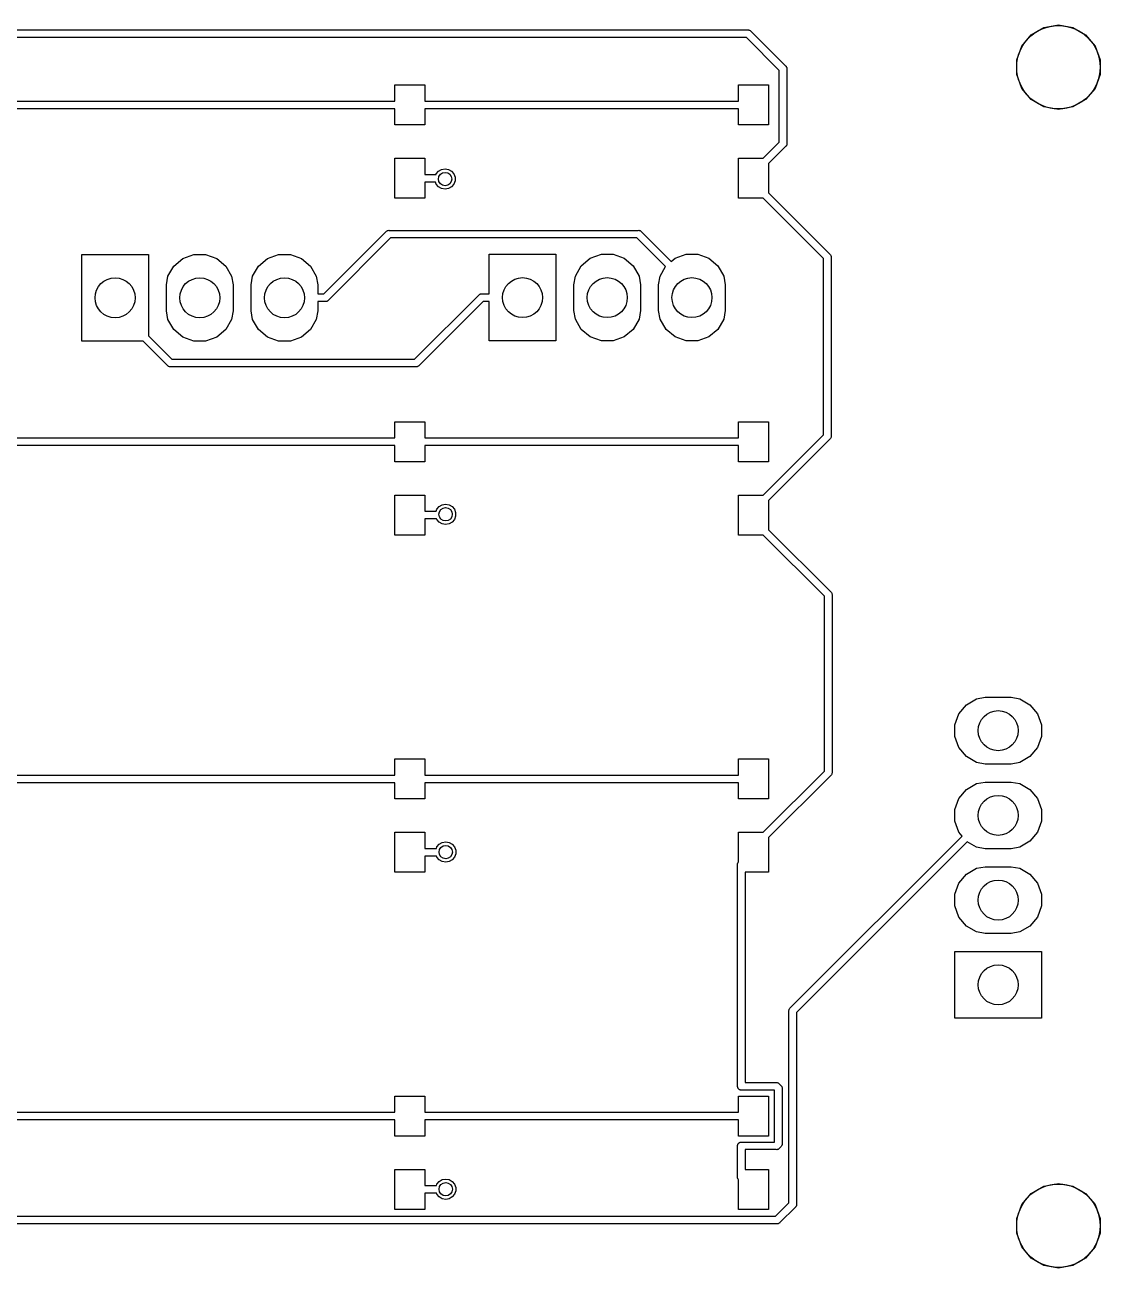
# Model space of a CAD drawing. Extents: x 107.9 to 187.2, y -108.6 to -71.3.
# Drawn here: x 155 to 187.25, y -108.61 to -71.33 of the extents above; entities that cross this region are included whole.
import ezdxf

# ---------------------------------------------------------------- set-up
doc = ezdxf.new("R2010")
doc.units = 0
doc.header["$MEASUREMENT"] = 0
doc.layers.add('BLACK', color=7, linetype='CONTINUOUS')

msp = doc.modelspace()

# ---------------------------------------------------------------- linework, layer by layer
at = {"layer": 'BLACK', "linetype": 'CONTINUOUS'}
for p, q in [((126.969, -71.4834), (176.682, -71.4834)), ((176.682, -71.4834), (176.697, -71.482)), ((176.697, -71.482), (176.712, -71.486)), ((176.712, -71.486), (176.727, -71.4886)), ((176.727, -71.4886), (176.731, -71.4912)), ((176.731, -71.4912), (176.736, -71.4925)), ((176.736, -71.4925), (176.749, -71.5012)), ((176.749, -71.5012), (176.762, -71.5088)), ((176.762, -71.5088), (176.772, -71.5204)), ((176.772, -71.5204), (177.815, -72.5641)), ((185.179, -71.6281), (185.56, -71.4077)), ((185.56, -71.4077), (185.995, -71.3311)), ((185.995, -71.3311), (186.429, -71.4077)), ((186.429, -71.4077), (186.81, -71.6281)), ((176.64, -71.712), (127.012, -71.712)), ((177.624, -72.6958), (176.64, -71.712)), ((184.895, -71.9658), (185.179, -71.6281)), ((186.81, -71.6281), (187.094, -71.9658)), ((184.745, -72.38), (184.895, -71.9658)), ((187.094, -71.9658), (187.245, -72.38)), ((177.815, -72.5641), (177.827, -72.5738)), ((177.827, -72.5738), (177.834, -72.587)), ((177.834, -72.587), (177.843, -72.5994)), ((177.843, -72.5994), (177.844, -72.6043)), ((177.844, -72.6043), (177.847, -72.6087)), ((177.847, -72.6087), (177.85, -72.6237)), ((177.85, -72.6237), (177.854, -72.6383)), ((177.854, -72.6383), (177.852, -72.6534)), ((177.852, -72.6534), (177.852, -74.8921)), ((184.745, -72.8208), (184.745, -72.38)), ((187.245, -72.38), (187.245, -72.8208)), ((177.624, -74.8497), (177.624, -72.6958)), ((184.895, -73.235), (184.745, -72.8208)), ((187.245, -72.8208), (187.094, -73.235)), ((166.095, -73.6161), (166.095, -73.1304)), ((166.095, -73.1304), (166.995, -73.1304)), ((166.995, -73.1304), (166.995, -73.6161)), ((176.405, -73.6161), (176.405, -73.1304)), ((176.405, -73.1304), (177.305, -73.1304)), ((177.305, -73.1304), (177.305, -74.3304)), ((185.179, -73.5727), (184.895, -73.235)), ((187.094, -73.235), (186.81, -73.5727)), ((153.205, -73.6161), (166.095, -73.6161)), ((166.995, -73.6161), (176.405, -73.6161)), ((185.56, -73.7931), (185.179, -73.5727)), ((185.995, -73.8697), (185.56, -73.7931)), ((186.429, -73.7931), (185.995, -73.8697)), ((186.81, -73.5727), (186.429, -73.7931)), ((166.095, -73.8447), (153.205, -73.8447)), ((166.095, -74.3304), (166.095, -73.8447)), ((176.405, -73.8447), (166.995, -73.8447)), ((166.995, -73.8447), (166.995, -74.3304)), ((176.405, -74.3304), (176.405, -73.8447)), ((166.995, -74.3304), (166.095, -74.3304)), ((177.305, -74.3304), (176.405, -74.3304)), ((177.143, -75.3304), (177.624, -74.8497)), ((177.85, -74.9218), (177.847, -74.9367)), ((177.854, -74.9072), (177.85, -74.9218)), ((177.852, -74.8921), (177.854, -74.9072)), ((177.815, -74.9814), (177.305, -75.492)), ((177.827, -74.9717), (177.815, -74.9814)), ((177.834, -74.9585), (177.827, -74.9717)), ((177.843, -74.9461), (177.834, -74.9585)), ((177.844, -74.9412), (177.843, -74.9461)), ((177.847, -74.9367), (177.844, -74.9412)), ((166.095, -76.5304), (166.095, -75.3304)), ((166.095, -75.3304), (166.995, -75.3304)), ((166.995, -75.3304), (166.995, -75.8161)), ((167.409, -75.7203), (167.5, -75.6674)), ((167.5, -75.6674), (167.604, -75.649)), ((167.604, -75.649), (167.709, -75.6674)), ((167.709, -75.6674), (167.8, -75.7203)), ((176.405, -76.5304), (176.405, -75.3304)), ((176.405, -75.3304), (177.143, -75.3304)), ((177.305, -75.492), (177.305, -76.3688)), ((166.995, -75.8161), (167.335, -75.8161)), ((167.318, -76.0447), (166.995, -76.0447)), ((166.995, -76.0447), (166.995, -76.5304)), ((167.341, -76.1059), (167.318, -76.0447)), ((167.335, -75.8161), (167.341, -75.8013)), ((167.341, -75.8013), (167.409, -75.7203)), ((167.8, -75.7203), (167.868, -75.8013)), ((167.868, -75.8013), (167.904, -75.9007)), ((167.904, -76.0065), (167.868, -76.1059)), ((167.904, -75.9007), (167.904, -76.0065)), ((167.409, -76.187), (167.341, -76.1059)), ((167.5, -76.2399), (167.409, -76.187)), ((167.604, -76.2582), (167.5, -76.2399)), ((167.709, -76.2399), (167.604, -76.2582)), ((167.8, -76.187), (167.709, -76.2399)), ((167.868, -76.1059), (167.8, -76.187)), ((177.305, -76.3688), (179.143, -78.207)), ((166.995, -76.5304), (166.095, -76.5304)), ((177.143, -76.5304), (176.405, -76.5304)), ((178.951, -78.3387), (177.143, -76.5304)), ((163.97, -79.4004), (165.84, -77.5298)), ((165.84, -77.5298), (165.85, -77.5182)), ((165.85, -77.5182), (165.863, -77.5106)), ((165.863, -77.5106), (165.876, -77.5019)), ((165.876, -77.5019), (165.881, -77.5006)), ((165.881, -77.5006), (165.885, -77.498)), ((165.885, -77.498), (165.9, -77.4954)), ((165.9, -77.4954), (165.915, -77.4914)), ((165.915, -77.4914), (165.93, -77.4928)), ((165.93, -77.4928), (173.398, -77.4928)), ((173.398, -77.4928), (173.414, -77.4914)), ((173.414, -77.4914), (173.428, -77.4954)), ((173.428, -77.4954), (173.443, -77.498)), ((173.443, -77.498), (173.448, -77.5006)), ((173.448, -77.5006), (173.452, -77.5019)), ((173.452, -77.5019), (173.465, -77.5106)), ((173.465, -77.5106), (173.478, -77.5182)), ((173.478, -77.5182), (173.488, -77.5298)), ((173.488, -77.5298), (174.384, -78.4261)), ((165.972, -77.7214), (164.102, -79.592)), ((173.356, -77.7214), (165.972, -77.7214)), ((174.215, -78.58), (173.356, -77.7214)), ((156.709, -80.8147), (156.709, -78.2147)), ((156.709, -78.2147), (158.709, -78.2147)), ((158.709, -78.2147), (158.709, -80.6531)), ((159.741, -78.3353), (160.072, -78.2147)), ((160.072, -78.2147), (160.425, -78.2147)), ((160.425, -78.2147), (160.756, -78.3353)), ((162.281, -78.3353), (162.612, -78.2147)), ((162.612, -78.2147), (162.965, -78.2147)), ((162.965, -78.2147), (163.296, -78.3353)), ((168.926, -79.3953), (168.926, -78.2096)), ((168.926, -78.2096), (170.926, -78.2096)), ((170.926, -78.2096), (170.926, -80.8096)), ((171.958, -78.3302), (172.29, -78.2096)), ((172.29, -78.2096), (172.642, -78.2096)), ((172.642, -78.2096), (172.974, -78.3302)), ((174.498, -78.3302), (174.83, -78.2096)), ((174.83, -78.2096), (175.182, -78.2096)), ((175.182, -78.2096), (175.514, -78.3302)), ((179.143, -78.207), (179.155, -78.2168)), ((179.155, -78.2168), (179.162, -78.2299)), ((179.162, -78.2299), (179.171, -78.2423)), ((179.171, -78.2423), (179.172, -78.2473)), ((179.172, -78.2473), (179.175, -78.2517)), ((179.175, -78.2517), (179.177, -78.2666)), ((179.177, -78.2666), (179.181, -78.2813)), ((179.181, -78.2813), (179.18, -78.2964)), ((159.294, -78.8674), (159.471, -78.562)), ((159.471, -78.562), (159.741, -78.3353)), ((160.756, -78.3353), (161.026, -78.562)), ((161.026, -78.562), (161.203, -78.8674)), ((161.834, -78.8674), (162.011, -78.562)), ((162.011, -78.562), (162.281, -78.3353)), ((163.296, -78.3353), (163.566, -78.562)), ((163.566, -78.562), (163.743, -78.8674)), ((171.512, -78.8623), (171.688, -78.5569)), ((171.688, -78.5569), (171.958, -78.3302)), ((172.974, -78.3302), (173.244, -78.5569)), ((173.244, -78.5569), (173.42, -78.8623)), ((174.052, -78.8623), (174.215, -78.58)), ((174.384, -78.4261), (174.498, -78.3302)), ((175.514, -78.3302), (175.784, -78.5569)), ((175.784, -78.5569), (175.96, -78.8623)), ((178.951, -83.6221), (178.951, -78.3387)), ((179.18, -78.2964), (179.18, -83.6644)), ((159.249, -79.1272), (159.294, -78.8674)), ((161.203, -78.8674), (161.249, -79.1272)), ((161.789, -79.1272), (161.834, -78.8674)), ((163.743, -78.8674), (163.789, -79.1272)), ((171.466, -79.1221), (171.512, -78.8623)), ((173.42, -78.8623), (173.466, -79.1221)), ((174.006, -79.1221), (174.052, -78.8623)), ((175.96, -78.8623), (176.006, -79.1221)), ((159.249, -79.9022), (159.249, -79.1272)), ((161.249, -79.1272), (161.249, -79.9022)), ((161.789, -79.9022), (161.789, -79.1272)), ((163.789, -79.1272), (163.789, -79.4004)), ((163.789, -79.4004), (163.97, -79.4004)), ((168.648, -79.4044), (168.653, -79.4031)), ((168.653, -79.4031), (168.658, -79.4006)), ((168.658, -79.4006), (168.673, -79.3979)), ((168.673, -79.3979), (168.687, -79.394)), ((168.687, -79.394), (168.702, -79.3953)), ((168.702, -79.3953), (168.926, -79.3953)), ((171.466, -79.8971), (171.466, -79.1221)), ((173.466, -79.1221), (173.466, -79.8971)), ((174.006, -79.8971), (174.006, -79.1221)), ((176.006, -79.1221), (176.006, -79.8971)), ((164.012, -79.629), (163.789, -79.629)), ((163.789, -79.629), (163.789, -79.9022)), ((164.027, -79.6303), (164.012, -79.629)), ((164.042, -79.6264), (164.027, -79.6303)), ((164.057, -79.6238), (164.042, -79.6264)), ((164.061, -79.6212), (164.057, -79.6238)), ((164.066, -79.6199), (164.061, -79.6212)), ((164.079, -79.6112), (164.066, -79.6199)), ((164.092, -79.6036), (164.079, -79.6112)), ((164.102, -79.592), (164.092, -79.6036)), ((166.691, -81.3547), (168.613, -79.4323)), ((168.745, -79.6239), (166.822, -81.5463)), ((168.613, -79.4323), (168.623, -79.4207)), ((168.623, -79.4207), (168.636, -79.4131)), ((168.636, -79.4131), (168.648, -79.4044)), ((168.926, -79.6239), (168.745, -79.6239)), ((168.926, -80.8096), (168.926, -79.6239)), ((159.294, -80.162), (159.249, -79.9022)), ((161.249, -79.9022), (161.203, -80.162)), ((161.834, -80.162), (161.789, -79.9022)), ((163.789, -79.9022), (163.743, -80.162)), ((171.512, -80.1569), (171.466, -79.8971)), ((173.466, -79.8971), (173.42, -80.1569)), ((174.052, -80.1569), (174.006, -79.8971)), ((176.006, -79.8971), (175.96, -80.1569)), ((159.471, -80.4674), (159.294, -80.162)), ((159.741, -80.6941), (159.471, -80.4674)), ((161.026, -80.4674), (160.756, -80.6941)), ((161.203, -80.162), (161.026, -80.4674)), ((162.011, -80.4674), (161.834, -80.162)), ((162.281, -80.6941), (162.011, -80.4674)), ((163.566, -80.4674), (163.296, -80.6941)), ((163.743, -80.162), (163.566, -80.4674)), ((171.688, -80.4623), (171.512, -80.1569)), ((171.958, -80.689), (171.688, -80.4623)), ((173.244, -80.4623), (172.974, -80.689)), ((173.42, -80.1569), (173.244, -80.4623)), ((174.228, -80.4623), (174.052, -80.1569)), ((174.498, -80.689), (174.228, -80.4623)), ((175.784, -80.4623), (175.514, -80.689)), ((175.96, -80.1569), (175.784, -80.4623)), ((158.547, -80.8147), (156.709, -80.8147)), ((159.279, -81.5463), (158.547, -80.8147)), ((158.709, -80.6531), (159.41, -81.3547)), ((160.072, -80.8147), (159.741, -80.6941)), ((160.425, -80.8147), (160.072, -80.8147)), ((160.756, -80.6941), (160.425, -80.8147)), ((162.612, -80.8147), (162.281, -80.6941)), ((162.965, -80.8147), (162.612, -80.8147)), ((163.296, -80.6941), (162.965, -80.8147)), ((170.926, -80.8096), (168.926, -80.8096)), ((172.29, -80.8096), (171.958, -80.689)), ((172.642, -80.8096), (172.29, -80.8096)), ((172.974, -80.689), (172.642, -80.8096)), ((174.83, -80.8096), (174.498, -80.689)), ((175.182, -80.8096), (174.83, -80.8096)), ((175.514, -80.689), (175.182, -80.8096)), ((159.288, -81.5579), (159.279, -81.5463)), ((159.301, -81.5655), (159.288, -81.5579)), ((159.314, -81.5742), (159.301, -81.5655)), ((159.319, -81.5755), (159.314, -81.5742)), ((159.323, -81.578), (159.319, -81.5755)), ((159.338, -81.5807), (159.323, -81.578)), ((159.353, -81.5846), (159.338, -81.5807)), ((159.368, -81.5833), (159.353, -81.5846)), ((166.733, -81.5833), (159.368, -81.5833)), ((159.41, -81.3547), (166.691, -81.3547)), ((166.748, -81.5846), (166.733, -81.5833)), ((166.763, -81.5807), (166.748, -81.5846)), ((166.778, -81.578), (166.763, -81.5807)), ((166.782, -81.5755), (166.778, -81.578)), ((166.787, -81.5742), (166.782, -81.5755)), ((166.8, -81.5655), (166.787, -81.5742)), ((166.813, -81.5579), (166.8, -81.5655)), ((166.822, -81.5463), (166.813, -81.5579)), ((166.095, -83.7161), (166.095, -83.2304)), ((166.095, -83.2304), (166.995, -83.2304)), ((166.995, -83.2304), (166.995, -83.7161)), ((176.405, -83.7161), (176.405, -83.2304)), ((176.405, -83.2304), (177.305, -83.2304)), ((177.305, -83.2304), (177.305, -84.4304)), ((153.205, -83.7161), (166.095, -83.7161)), ((166.995, -83.7161), (176.405, -83.7161)), ((177.143, -85.4304), (178.951, -83.6221)), ((179.143, -83.7538), (177.305, -85.592)), ((179.155, -83.744), (179.143, -83.7538)), ((179.162, -83.7309), (179.155, -83.744)), ((179.171, -83.7185), (179.162, -83.7309)), ((179.172, -83.7135), (179.171, -83.7185)), ((179.175, -83.7091), (179.172, -83.7135)), ((179.177, -83.6942), (179.175, -83.7091)), ((179.181, -83.6795), (179.177, -83.6942)), ((179.18, -83.6644), (179.181, -83.6795)), ((166.095, -83.9447), (153.205, -83.9447)), ((166.095, -84.4304), (166.095, -83.9447)), ((176.405, -83.9447), (166.995, -83.9447)), ((166.995, -83.9447), (166.995, -84.4304)), ((176.405, -84.4304), (176.405, -83.9447)), ((166.995, -84.4304), (166.095, -84.4304)), ((177.305, -84.4304), (176.405, -84.4304)), ((166.095, -86.6304), (166.095, -85.4304)), ((166.095, -85.4304), (166.995, -85.4304)), ((166.995, -85.4304), (166.995, -85.9161)), ((167.424, -85.7736), (167.515, -85.7207)), ((167.515, -85.7207), (167.62, -85.7023)), ((167.62, -85.7023), (167.724, -85.7207)), ((167.724, -85.7207), (167.815, -85.7736)), ((176.405, -86.6304), (176.405, -85.4304)), ((176.405, -85.4304), (177.143, -85.4304)), ((177.305, -85.592), (177.305, -86.4688)), ((166.995, -85.9161), (167.333, -85.9161)), ((167.333, -85.9161), (167.356, -85.8546)), ((167.356, -85.8546), (167.424, -85.7736)), ((167.815, -85.7736), (167.883, -85.8546)), ((167.883, -85.8546), (167.92, -85.954)), ((167.92, -86.0598), (167.883, -86.1593)), ((167.92, -85.954), (167.92, -86.0598)), ((167.351, -86.1447), (166.995, -86.1447)), ((166.995, -86.1447), (166.995, -86.6304)), ((167.356, -86.1593), (167.351, -86.1447)), ((167.424, -86.2403), (167.356, -86.1593)), ((167.515, -86.2932), (167.424, -86.2403)), ((167.62, -86.3116), (167.515, -86.2932)), ((167.724, -86.2932), (167.62, -86.3116)), ((167.815, -86.2403), (167.724, -86.2932)), ((167.883, -86.1593), (167.815, -86.2403)), ((177.305, -86.4688), (179.169, -88.3334)), ((166.995, -86.6304), (166.095, -86.6304)), ((177.143, -86.6304), (176.405, -86.6304)), ((178.978, -88.4651), (177.143, -86.6304)), ((179.169, -88.3334), (179.181, -88.3431)), ((179.181, -88.3431), (179.188, -88.3563)), ((178.978, -93.7057), (178.978, -88.4651)), ((179.188, -88.3563), (179.197, -88.3687)), ((179.197, -88.3687), (179.198, -88.3736)), ((179.198, -88.3736), (179.201, -88.3781)), ((179.201, -88.3781), (179.204, -88.393)), ((179.204, -88.393), (179.208, -88.4076)), ((179.208, -88.4076), (179.206, -88.4227)), ((179.206, -88.4227), (179.206, -93.7481)), ((183.235, -91.7162), (183.541, -91.5399)), ((183.541, -91.5399), (183.801, -91.4941)), ((183.801, -91.4941), (184.576, -91.4941)), ((184.576, -91.4941), (184.835, -91.5399)), ((184.835, -91.5399), (185.141, -91.7162)), ((182.888, -92.3178), (183.009, -91.9864)), ((183.009, -91.9864), (183.235, -91.7162)), ((185.141, -91.7162), (185.367, -91.9864)), ((185.367, -91.9864), (185.488, -92.3178)), ((182.888, -92.6704), (182.888, -92.3178)), ((185.488, -92.3178), (185.488, -92.6704)), ((183.009, -93.0018), (182.888, -92.6704)), ((185.488, -92.6704), (185.367, -93.0018)), ((183.235, -93.272), (183.009, -93.0018)), ((185.367, -93.0018), (185.141, -93.272)), ((166.095, -93.8261), (166.095, -93.3404)), ((166.095, -93.3404), (166.995, -93.3404)), ((166.995, -93.3404), (166.995, -93.8261)), ((176.405, -93.8261), (176.405, -93.3404)), ((176.405, -93.3404), (177.305, -93.3404)), ((177.305, -93.3404), (177.305, -94.5404)), ((183.541, -93.4483), (183.235, -93.272)), ((183.801, -93.4941), (183.541, -93.4483)), ((184.576, -93.4941), (183.801, -93.4941)), ((184.835, -93.4483), (184.576, -93.4941)), ((185.141, -93.272), (184.835, -93.4483)), ((153.205, -93.8261), (166.095, -93.8261)), ((166.995, -93.8261), (176.405, -93.8261)), ((177.143, -95.5404), (178.978, -93.7057)), ((179.169, -93.8374), (177.305, -95.702)), ((179.181, -93.8277), (179.169, -93.8374)), ((179.188, -93.8145), (179.181, -93.8277)), ((179.197, -93.8021), (179.188, -93.8145)), ((179.198, -93.7972), (179.197, -93.8021)), ((179.201, -93.7927), (179.198, -93.7972)), ((179.204, -93.7778), (179.201, -93.7927)), ((179.208, -93.7632), (179.204, -93.7778)), ((179.206, -93.7481), (179.208, -93.7632)), ((166.095, -94.0547), (153.205, -94.0547)), ((166.095, -94.5404), (166.095, -94.0547)), ((176.405, -94.0547), (166.995, -94.0547)), ((166.995, -94.0547), (166.995, -94.5404)), ((176.405, -94.5404), (176.405, -94.0547)), ((183.009, -94.5264), (183.235, -94.2562)), ((183.235, -94.2562), (183.541, -94.0799)), ((183.541, -94.0799), (183.801, -94.0341)), ((183.801, -94.0341), (184.576, -94.0341)), ((184.576, -94.0341), (184.835, -94.0799)), ((184.835, -94.0799), (185.141, -94.2562)), ((185.141, -94.2562), (185.367, -94.5264)), ((166.995, -94.5404), (166.095, -94.5404)), ((177.305, -94.5404), (176.405, -94.5404)), ((182.888, -94.8578), (183.009, -94.5264)), ((185.367, -94.5264), (185.488, -94.8578)), ((182.888, -95.2104), (182.888, -94.8578)), ((185.488, -94.8578), (185.488, -95.2104)), ((183.009, -95.5418), (182.888, -95.2104)), ((185.488, -95.2104), (185.367, -95.5418)), ((166.095, -96.7404), (166.095, -95.5404)), ((166.095, -95.5404), (166.995, -95.5404)), ((166.995, -95.5404), (166.995, -96.0261)), ((176.405, -96.4277), (176.405, -95.5404)), ((176.405, -95.5404), (177.143, -95.5404)), ((177.305, -95.702), (177.305, -96.7404)), ((177.951, -100.809), (183.105, -95.656)), ((183.105, -95.656), (183.009, -95.5418)), ((185.367, -95.5418), (185.141, -95.812)), ((166.995, -96.0261), (167.342, -96.0261)), ((167.342, -96.0261), (167.358, -95.9816)), ((167.358, -95.9816), (167.426, -95.9006)), ((167.426, -95.9006), (167.518, -95.8477)), ((167.518, -95.8477), (167.622, -95.8293)), ((167.622, -95.8293), (167.726, -95.8477)), ((167.726, -95.8477), (167.818, -95.9006)), ((167.818, -95.9006), (167.886, -95.9816)), ((167.886, -95.9816), (167.922, -96.081)), ((167.922, -96.081), (167.922, -96.1868)), ((183.259, -95.8253), (178.143, -100.941)), ((183.541, -95.9883), (183.259, -95.8253)), ((183.801, -96.0341), (183.541, -95.9883)), ((184.576, -96.0341), (183.801, -96.0341)), ((184.835, -95.9883), (184.576, -96.0341)), ((185.141, -95.812), (184.835, -95.9883)), ((167.347, -96.2547), (166.995, -96.2547)), ((166.995, -96.2547), (166.995, -96.7404)), ((167.358, -96.2862), (167.347, -96.2547)), ((167.426, -96.3673), (167.358, -96.2862)), ((167.518, -96.4202), (167.426, -96.3673)), ((167.622, -96.4385), (167.518, -96.4202)), ((167.726, -96.4202), (167.622, -96.4385)), ((167.818, -96.3673), (167.726, -96.4202)), ((167.886, -96.2862), (167.818, -96.3673)), ((167.922, -96.1868), (167.886, -96.2862)), ((176.373, -96.4967), (176.376, -96.482)), ((176.374, -96.5118), (176.373, -96.4967)), ((176.374, -103.138), (176.374, -96.5118)), ((176.376, -96.482), (176.379, -96.4671)), ((176.379, -96.4671), (176.382, -96.4627)), ((176.382, -96.4627), (176.383, -96.4578)), ((176.383, -96.4578), (176.392, -96.4453)), ((176.392, -96.4453), (176.399, -96.4322)), ((176.399, -96.4322), (176.405, -96.4277)), ((166.995, -96.7404), (166.095, -96.7404)), ((177.305, -96.7404), (176.602, -96.7404)), ((176.602, -96.7404), (176.602, -103.044)), ((183.009, -97.0664), (183.235, -96.7962)), ((183.235, -96.7962), (183.541, -96.6199)), ((183.541, -96.6199), (183.801, -96.5741)), ((183.801, -96.5741), (184.576, -96.5741)), ((184.576, -96.5741), (184.835, -96.6199)), ((184.835, -96.6199), (185.141, -96.7962)), ((185.141, -96.7962), (185.367, -97.0664)), ((182.888, -97.3978), (183.009, -97.0664)), ((185.367, -97.0664), (185.488, -97.3978)), ((182.888, -97.7504), (182.888, -97.3978)), ((185.488, -97.3978), (185.488, -97.7504)), ((183.009, -98.0818), (182.888, -97.7504)), ((185.488, -97.7504), (185.367, -98.0818)), ((183.235, -98.352), (183.009, -98.0818)), ((183.541, -98.5283), (183.235, -98.352)), ((185.141, -98.352), (184.835, -98.5283)), ((185.367, -98.0818), (185.141, -98.352)), ((183.801, -98.5741), (183.541, -98.5283)), ((184.576, -98.5741), (183.801, -98.5741)), ((184.835, -98.5283), (184.576, -98.5741)), ((182.888, -101.114), (182.888, -99.1141)), ((182.888, -99.1141), (185.488, -99.1141)), ((185.488, -99.1141), (185.488, -101.114)), ((177.913, -100.884), (177.917, -100.869)), ((177.914, -100.899), (177.913, -100.884)), ((177.914, -106.651), (177.914, -100.899)), ((177.917, -100.869), (177.919, -100.854)), ((177.919, -100.854), (177.922, -100.85)), ((177.922, -100.85), (177.923, -100.845)), ((177.923, -100.845), (177.932, -100.832)), ((177.932, -100.832), (177.94, -100.819)), ((177.94, -100.819), (177.951, -100.809)), ((178.143, -100.941), (178.143, -106.693)), ((185.488, -101.114), (182.888, -101.114)), ((176.374, -103.178), (176.374, -103.138)), ((176.377, -103.188), (176.374, -103.178)), ((176.379, -103.198), (176.377, -103.188)), ((176.384, -103.207), (176.379, -103.198)), ((176.388, -103.216), (176.384, -103.207)), ((176.394, -103.224), (176.388, -103.216)), ((176.399, -103.233), (176.394, -103.224)), ((176.407, -103.239), (176.399, -103.233)), ((176.414, -103.247), (176.407, -103.239)), ((176.422, -103.252), (176.414, -103.247)), ((176.43, -103.259), (176.422, -103.252)), ((176.44, -103.262), (176.43, -103.259)), ((176.448, -103.267), (176.44, -103.262)), ((176.602, -103.044), (177.533, -103.044)), ((177.533, -103.044), (177.548, -103.043)), ((177.548, -103.043), (177.563, -103.047)), ((177.563, -103.047), (177.578, -103.049)), ((177.578, -103.049), (177.582, -103.052)), ((177.582, -103.052), (177.587, -103.053)), ((177.587, -103.053), (177.6, -103.062)), ((177.6, -103.062), (177.613, -103.069)), ((177.613, -103.069), (177.623, -103.081)), ((177.623, -103.081), (177.674, -103.132)), ((177.674, -103.132), (177.686, -103.142)), ((177.686, -103.142), (177.693, -103.155)), ((177.693, -103.155), (177.702, -103.168)), ((177.702, -103.168), (177.703, -103.173)), ((177.703, -103.173), (177.706, -103.177)), ((177.706, -103.177), (177.708, -103.192)), ((177.708, -103.192), (177.712, -103.207)), ((177.712, -103.207), (177.711, -103.222)), ((177.711, -103.222), (177.711, -104.879)), ((166.095, -103.936), (166.095, -103.45)), ((166.095, -103.45), (166.995, -103.45)), ((166.995, -103.45), (166.995, -103.936)), ((176.405, -103.936), (176.405, -103.45)), ((176.405, -103.45), (177.305, -103.45)), ((176.458, -103.269), (176.448, -103.267)), ((176.468, -103.273), (176.458, -103.269)), ((177.482, -103.273), (176.468, -103.273)), ((177.305, -103.45), (177.305, -104.65)), ((177.482, -104.828), (177.482, -103.273)), ((153.205, -103.936), (166.095, -103.936)), ((166.995, -103.936), (176.405, -103.936)), ((166.095, -104.165), (153.205, -104.165)), ((166.095, -104.65), (166.095, -104.165)), ((176.405, -104.165), (166.995, -104.165)), ((166.995, -104.165), (166.995, -104.65)), ((176.405, -104.65), (176.405, -104.165)), ((166.995, -104.65), (166.095, -104.65)), ((177.305, -104.65), (176.405, -104.65)), ((176.374, -104.922), (176.377, -104.913)), ((176.374, -104.963), (176.374, -104.922)), ((176.374, -105.879), (176.374, -104.963)), ((176.374, -104.963), (176.374, -104.963)), ((176.377, -104.913), (176.379, -104.903)), ((176.379, -104.903), (176.384, -104.894)), ((176.384, -104.894), (176.388, -104.884)), ((176.388, -104.884), (176.394, -104.877)), ((176.394, -104.877), (176.399, -104.868)), ((176.399, -104.868), (176.407, -104.861)), ((176.407, -104.861), (176.414, -104.854)), ((176.414, -104.854), (176.422, -104.849)), ((176.422, -104.849), (176.43, -104.842)), ((176.43, -104.842), (176.44, -104.839)), ((176.44, -104.839), (176.448, -104.833)), ((176.448, -104.833), (176.458, -104.832)), ((176.458, -104.832), (176.468, -104.828)), ((176.468, -104.828), (177.482, -104.828)), ((177.533, -105.057), (176.602, -105.057)), ((176.602, -105.057), (176.602, -105.65)), ((177.548, -105.058), (177.533, -105.057)), ((177.563, -105.054), (177.548, -105.058)), ((177.578, -105.052), (177.563, -105.054)), ((177.582, -105.049), (177.578, -105.052)), ((177.587, -105.048), (177.582, -105.049)), ((177.6, -105.039), (177.587, -105.048)), ((177.613, -105.031), (177.6, -105.039)), ((177.623, -105.02), (177.613, -105.031)), ((177.674, -104.968), (177.623, -105.02)), ((177.686, -104.959), (177.674, -104.968)), ((177.693, -104.946), (177.686, -104.959)), ((177.702, -104.933), (177.693, -104.946)), ((177.703, -104.928), (177.702, -104.933)), ((177.706, -104.924), (177.703, -104.928)), ((177.708, -104.909), (177.706, -104.924)), ((177.712, -104.894), (177.708, -104.909)), ((177.711, -104.879), (177.712, -104.894)), ((166.095, -106.85), (166.095, -105.65)), ((166.095, -105.65), (166.995, -105.65)), ((166.995, -105.65), (166.995, -106.136)), ((176.602, -105.65), (177.305, -105.65)), ((177.305, -105.65), (177.305, -106.85)), ((166.995, -106.136), (167.342, -106.136)), ((167.342, -106.136), (167.358, -106.091)), ((167.358, -106.091), (167.426, -106.01)), ((167.426, -106.01), (167.518, -105.957)), ((167.518, -105.957), (167.622, -105.938)), ((167.622, -105.938), (167.726, -105.957)), ((167.726, -105.957), (167.818, -106.01)), ((167.818, -106.01), (167.886, -106.091)), ((167.886, -106.091), (167.922, -106.19)), ((167.922, -106.19), (167.922, -106.296)), ((176.373, -105.894), (176.374, -105.879)), ((176.376, -105.909), (176.373, -105.894)), ((176.379, -105.924), (176.376, -105.909)), ((176.382, -105.928), (176.379, -105.924)), ((176.383, -105.933), (176.382, -105.928)), ((176.392, -105.945), (176.383, -105.933)), ((176.399, -105.959), (176.392, -105.945)), ((176.405, -105.963), (176.399, -105.959)), ((176.405, -106.85), (176.405, -105.963)), ((185.179, -106.368), (185.56, -106.148)), ((185.56, -106.148), (185.995, -106.071)), ((185.995, -106.071), (186.429, -106.148)), ((186.429, -106.148), (186.81, -106.368)), ((167.347, -106.365), (166.995, -106.365)), ((166.995, -106.365), (166.995, -106.85)), ((167.358, -106.395), (167.347, -106.365)), ((167.426, -106.476), (167.358, -106.395)), ((167.518, -106.529), (167.426, -106.476)), ((167.622, -106.548), (167.518, -106.529)), ((167.726, -106.529), (167.622, -106.548)), ((167.818, -106.476), (167.726, -106.529)), ((167.886, -106.395), (167.818, -106.476)), ((167.922, -106.296), (167.886, -106.395)), ((184.895, -106.706), (185.179, -106.368)), ((186.81, -106.368), (187.094, -106.706)), ((166.995, -106.85), (166.095, -106.85)), ((177.305, -106.85), (176.405, -106.85)), ((177.511, -107.054), (177.914, -106.651)), ((178.106, -106.782), (177.643, -107.245)), ((178.117, -106.773), (178.106, -106.782)), ((178.125, -106.759), (178.117, -106.773)), ((178.134, -106.747), (178.125, -106.759)), ((178.135, -106.742), (178.134, -106.747)), ((178.138, -106.738), (178.135, -106.742)), ((178.14, -106.723), (178.138, -106.738)), ((178.144, -106.708), (178.14, -106.723)), ((178.143, -106.693), (178.144, -106.708)), ((184.745, -107.12), (184.895, -106.706)), ((187.094, -106.706), (187.245, -107.12)), ((177.554, -107.282), (138.923, -107.282)), ((138.965, -107.054), (177.511, -107.054)), ((177.569, -107.284), (177.554, -107.282)), ((177.583, -107.28), (177.569, -107.284)), ((177.598, -107.277), (177.583, -107.28)), ((177.603, -107.274), (177.598, -107.277)), ((177.608, -107.273), (177.603, -107.274)), ((177.62, -107.264), (177.608, -107.273)), ((177.633, -107.257), (177.62, -107.264)), ((177.643, -107.245), (177.633, -107.257)), ((184.745, -107.561), (184.745, -107.12)), ((187.245, -107.12), (187.245, -107.561)), ((184.895, -107.975), (184.745, -107.561)), ((187.245, -107.561), (187.094, -107.975)), ((185.179, -108.313), (184.895, -107.975)), ((187.094, -107.975), (186.81, -108.313)), ((185.56, -108.533), (185.179, -108.313)), ((186.81, -108.313), (186.429, -108.533)), ((185.995, -108.61), (185.56, -108.533)), ((186.429, -108.533), (185.995, -108.61))]:
    msp.add_line(p, q, dxfattribs=at)
at = {"layer": 'BLACK'}
for centre, radius in [((185.995, -72.6004), 1.25), ((167.604, -75.9536), 0.2), ((157.709, -79.5147), 0.6), ((160.249, -79.5147), 0.6), ((162.789, -79.5147), 0.6), ((169.926, -79.5096), 0.6), ((172.466, -79.5096), 0.6), ((175.006, -79.5096), 0.6), ((167.62, -86.0069), 0.2), ((184.188, -92.4941), 0.6), ((184.188, -95.0341), 0.6), ((167.622, -96.1339), 0.2), ((184.188, -97.5741), 0.6), ((184.188, -100.114), 0.6), ((167.622, -106.243), 0.2), ((185.995, -107.34), 1.25)]:
    msp.add_circle(centre, radius, dxfattribs=at)

doc.saveas('drawing.dxf')
